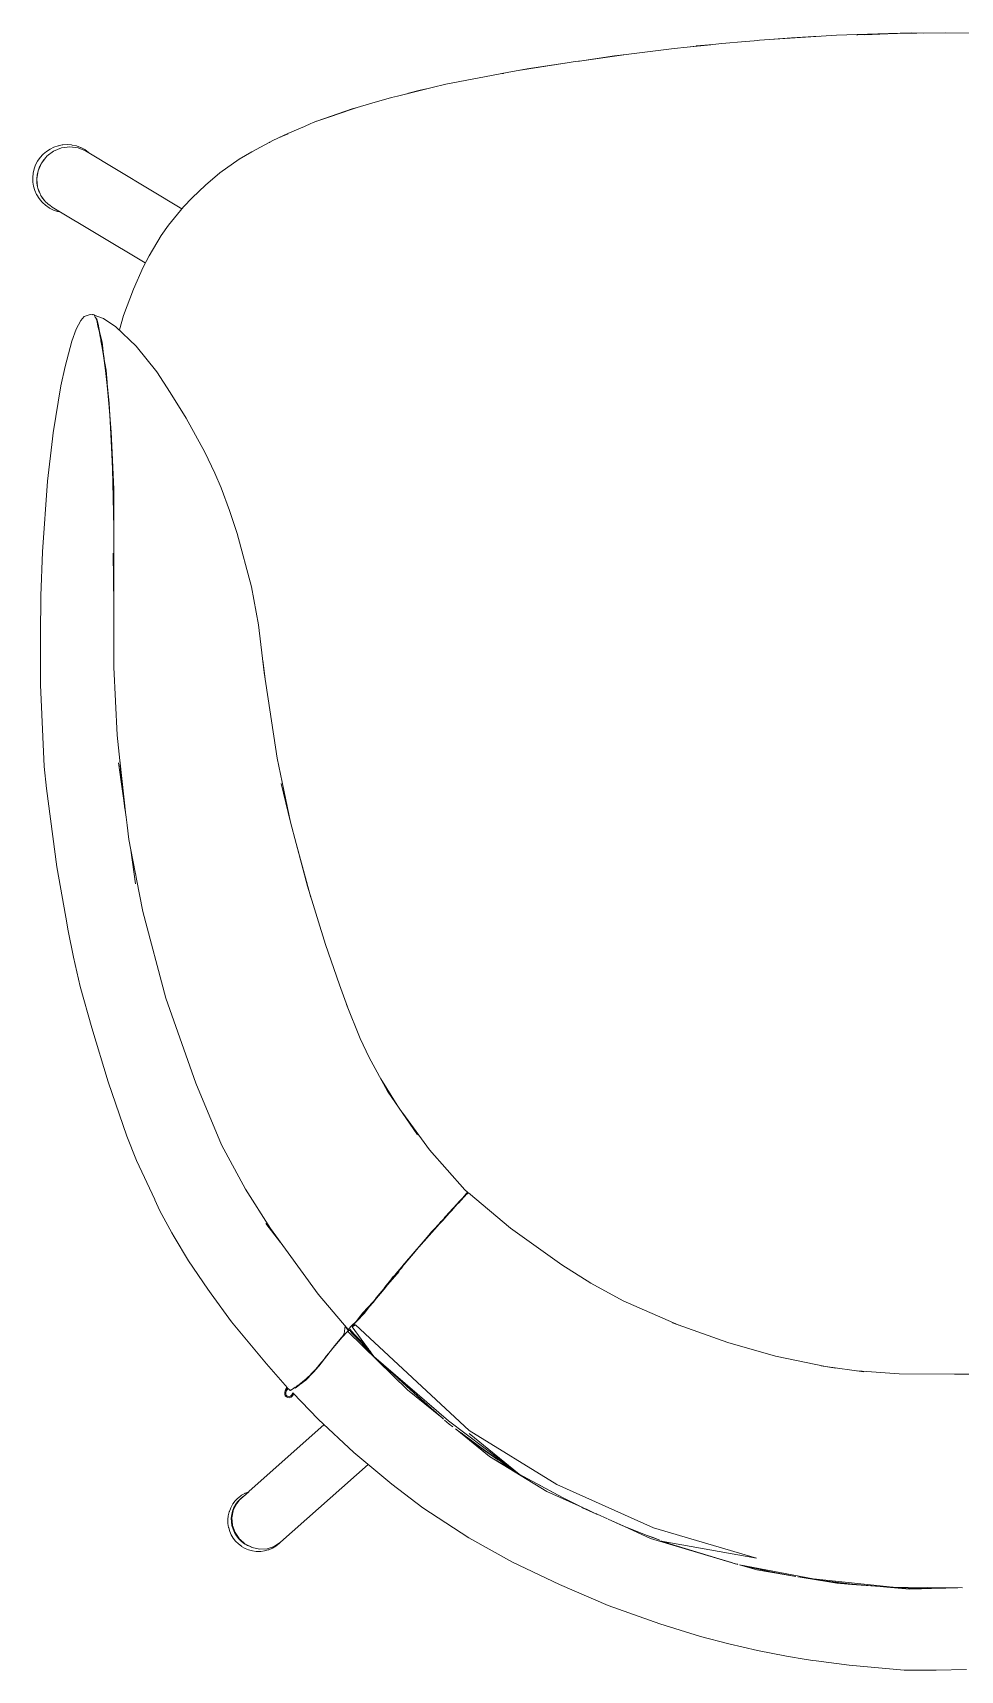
# Model space of a CAD drawing. Header units: millimetres. Extents: x 7998 to 72132, y -12523 to 5591.
# Drawn here: x 65032.7 to 65068.2, y -9745.4 to -9682.6 of the extents above; entities that cross this region are included whole.
import ezdxf

# ---------------------------------------------------------------- set-up
doc = ezdxf.new("R2010")
doc.units = ezdxf.units.MM
doc.layers.add('Xray_Furniture Temporary', color=23, linetype='Continuous', lineweight=15)

msp = doc.modelspace()

# ---------------------------------------------------------------- linework, layer by layer
at = {"layer": 'Xray_Furniture Temporary', "lineweight": 0}
for p, q in [((65059.098, -9683.004), (65060.011, -9682.918)), ((65060.338, -9682.893), (65060.011, -9682.918)), ((65060.471, -9682.88), (65060.338, -9682.893)), ((65060.552, -9682.876), (65060.471, -9682.88)), ((65060.924, -9682.847), (65060.552, -9682.876)), ((65060.924, -9682.847), (65063.5, -9682.68)), ((65060.924, -9682.847), (65061.769, -9682.781)), ((65061.769, -9682.781), (65062.828, -9682.724)), ((65065.077, -9682.63), (65063.5, -9682.68)), ((65064.317, -9682.672), (65064.265, -9682.672)), ((65065.077, -9682.63), (65064.317, -9682.672)), ((65064.574, -9682.669), (65065.761, -9682.622)), ((65065.2, -9682.624), (65065.091, -9682.63)), ((65065.2, -9682.624), (65065.728, -9682.623)), ((65065.488, -9682.617), (65065.28, -9682.624)), ((65065.488, -9682.617), (65067.656, -9682.589)), ((65066.375, -9682.597), (65065.488, -9682.617)), ((65065.761, -9682.622), (65065.829, -9682.623)), ((65066.824, -9682.599), (65066.375, -9682.597)), ((65067.656, -9682.589), (65068.617, -9682.609)), ((65053.648, -9683.675), (65055.445, -9683.422)), ((65053.648, -9683.675), (65054.999, -9683.471)), ((65055.445, -9683.422), (65054.999, -9683.471)), ((65057.272, -9683.196), (65055.445, -9683.422)), ((65057.776, -9683.143), (65057.272, -9683.196)), ((65058.687, -9683.046), (65057.776, -9683.143)), ((65058.122, -9683.099), (65057.776, -9683.143)), ((65058.136, -9683.093), (65058.122, -9683.099)), ((65058.136, -9683.093), (65058.761, -9683.04)), ((65059.098, -9683.004), (65058.761, -9683.04)), ((65048.529, -9684.565), (65051.092, -9684.074)), ((65050.685, -9684.152), (65050.722, -9684.145)), ((65050.735, -9684.143), (65050.722, -9684.145)), ((65051.092, -9684.074), (65051.301, -9684.042)), ((65051.301, -9684.042), (65053.184, -9683.745)), ((65051.301, -9684.042), (65051.649, -9683.976)), ((65051.649, -9683.976), (65053.184, -9683.745)), ((65053.486, -9683.695), (65053.184, -9683.745)), ((65053.618, -9683.679), (65053.486, -9683.695)), ((65053.618, -9683.679), (65053.648, -9683.675)), ((65046.682, -9685.014), (65048.006, -9684.686)), ((65047.104, -9684.91), (65047.543, -9684.786)), ((65047.543, -9684.786), (65047.855, -9684.723)), ((65048.529, -9684.565), (65048.006, -9684.686)), ((65044.308, -9685.733), (65045.135, -9685.452)), ((65045.135, -9685.452), (65044.948, -9685.505)), ((65045.611, -9685.312), (65045.135, -9685.452)), ((65046.451, -9685.071), (65045.611, -9685.312)), ((65046.451, -9685.071), (65046.682, -9685.014)), ((65047.043, -9684.925), (65047.046, -9684.924)), ((65047.046, -9684.924), (65047.104, -9684.91)), ((65043.115, -9686.179), (65043.366, -9686.068)), ((65043.423, -9686.047), (65043.366, -9686.068)), ((65043.572, -9685.984), (65043.423, -9686.047)), ((65043.596, -9685.976), (65043.572, -9685.984)), ((65044.948, -9685.505), (65043.596, -9685.976)), ((65043.596, -9685.976), (65044.283, -9685.742)), ((65044.308, -9685.733), (65044.283, -9685.742)), ((65041.909, -9686.715), (65041.787, -9686.786)), ((65042.486, -9686.448), (65041.909, -9686.715)), ((65042.211, -9686.581), (65042.196, -9686.589)), ((65042.211, -9686.581), (65042.49, -9686.459)), ((65043.115, -9686.179), (65042.486, -9686.448)), ((65033.098, -9687.254), (65032.989, -9687.375)), ((65033.249, -9687.324), (65033.052, -9687.574)), ((65033.106, -9687.246), (65033.098, -9687.254)), ((65033.106, -9687.246), (65033.232, -9687.138)), ((65033.232, -9687.138), (65033.371, -9687.046)), ((65033.317, -9687.272), (65033.249, -9687.324)), ((65033.317, -9687.272), (65033.361, -9687.234)), ((65033.361, -9687.234), (65033.348, -9687.248)), ((65033.361, -9687.234), (65033.403, -9687.206)), ((65033.361, -9687.234), (65033.378, -9687.226)), ((65033.363, -9687.237), (65033.361, -9687.234)), ((65033.371, -9687.046), (65033.52, -9686.974)), ((65033.508, -9687.126), (65033.403, -9687.206)), ((65033.808, -9687.001), (65033.508, -9687.126)), ((65033.52, -9686.974), (65033.677, -9686.921)), ((65033.698, -9686.917), (65033.677, -9686.921)), ((65033.698, -9686.917), (65033.839, -9686.89)), ((65034.126, -9686.957), (65033.808, -9687.001)), ((65033.862, -9686.886), (65033.839, -9686.89)), ((65034.028, -9686.876), (65033.862, -9686.886)), ((65034.193, -9686.889), (65034.028, -9686.876)), ((65034.443, -9686.997), (65034.126, -9686.957)), ((65034.216, -9686.892), (65034.193, -9686.889)), ((65034.216, -9686.892), (65034.379, -9686.927)), ((65034.535, -9686.983), (65034.379, -9686.927)), ((65034.735, -9687.119), (65034.443, -9686.997)), ((65034.535, -9686.983), (65034.554, -9686.991)), ((65034.554, -9686.991), (65034.701, -9687.067)), ((65034.701, -9687.067), (65034.837, -9687.163)), ((65034.735, -9687.119), (65038.42, -9689.333)), ((65034.837, -9687.163), (65034.849, -9687.173)), ((65034.894, -9687.214), (65034.849, -9687.173)), ((65040.622, -9687.439), (65041.105, -9687.154)), ((65041.759, -9686.8), (65041.105, -9687.154)), ((65041.759, -9686.8), (65041.765, -9686.797)), ((65041.775, -9686.793), (65041.765, -9686.797)), ((65041.775, -9686.793), (65041.787, -9686.786)), ((65032.727, -9687.969), (65032.711, -9688.131)), ((65032.764, -9687.809), (65032.727, -9687.969)), ((65032.764, -9687.809), (65032.82, -9687.655)), ((65032.82, -9687.655), (65032.895, -9687.51)), ((65032.916, -9687.88), (65032.865, -9688.191)), ((65032.916, -9687.88), (65032.88, -9688.033)), ((65032.895, -9687.51), (65032.989, -9687.375)), ((65033.044, -9687.587), (65032.916, -9687.88)), ((65032.916, -9687.88), (65032.971, -9687.728)), ((65032.971, -9687.728), (65032.957, -9687.787)), ((65032.971, -9687.728), (65033.044, -9687.587)), ((65032.971, -9687.728), (65033.004, -9687.678)), ((65032.98, -9687.732), (65032.971, -9687.728)), ((65033.047, -9687.581), (65033.044, -9687.587)), ((65033.052, -9687.574), (65033.135, -9687.456)), ((65033.135, -9687.456), (65033.112, -9687.499)), ((65033.219, -9687.362), (65033.135, -9687.456)), ((65033.135, -9687.456), (65033.169, -9687.425)), ((65033.135, -9687.456), (65033.141, -9687.461)), ((65039.881, -9687.963), (65039.32, -9688.426)), ((65039.881, -9687.963), (65040.622, -9687.439)), ((65032.71, -9688.144), (65032.711, -9688.131)), ((65032.715, -9688.31), (65032.71, -9688.144)), ((65032.742, -9688.474), (65032.715, -9688.31)), ((65032.789, -9688.633), (65032.742, -9688.474)), ((65032.865, -9688.191), (65032.88, -9688.033)), ((65032.865, -9688.201), (65032.865, -9688.191)), ((65032.865, -9688.201), (65032.865, -9688.205)), ((65032.87, -9688.349), (65032.865, -9688.205)), ((65032.865, -9688.205), (65032.895, -9688.505)), ((65032.87, -9688.349), (65032.875, -9688.296)), ((65032.88, -9688.348), (65032.87, -9688.349)), ((65032.895, -9688.505), (65032.87, -9688.349)), ((65032.87, -9688.349), (65032.885, -9688.402)), ((65032.88, -9688.033), (65032.9, -9687.977)), ((65032.88, -9688.033), (65032.882, -9688.095)), ((65032.88, -9688.033), (65032.891, -9688.035)), ((65032.895, -9688.505), (65032.898, -9688.52)), ((65032.91, -9688.552), (65032.941, -9688.655)), ((65032.91, -9688.552), (65033.001, -9688.792)), ((65039.32, -9688.426), (65038.812, -9688.911)), ((65032.857, -9688.784), (65032.789, -9688.633)), ((65032.867, -9688.804), (65032.857, -9688.784)), ((65032.867, -9688.804), (65032.955, -9688.945)), ((65032.941, -9688.655), (65032.933, -9688.614)), ((65032.941, -9688.655), (65032.948, -9688.652)), ((65033.001, -9688.792), (65032.941, -9688.655)), ((65032.941, -9688.655), (65032.965, -9688.695)), ((65033.06, -9689.073), (65032.955, -9688.945)), ((65033.012, -9688.818), (65033.199, -9689.073)), ((65033.087, -9688.931), (65033.045, -9688.863)), ((65033.077, -9689.089), (65033.06, -9689.073)), ((65033.087, -9688.931), (65033.074, -9688.902)), ((65033.198, -9689.203), (65033.077, -9689.089)), ((65033.09, -9688.928), (65033.087, -9688.931)), ((65033.16, -9689.019), (65033.087, -9688.931)), ((65033.087, -9688.931), (65033.112, -9688.955)), ((65033.334, -9689.299), (65033.198, -9689.203)), ((65033.199, -9689.073), (65033.265, -9689.125)), ((65033.265, -9689.125), (65033.299, -9689.156)), ((65033.299, -9689.156), (65033.287, -9689.142)), ((65033.299, -9689.156), (65033.302, -9689.153)), ((65033.364, -9689.202), (65033.299, -9689.156)), ((65033.299, -9689.156), (65033.319, -9689.167)), ((65033.364, -9689.202), (65033.448, -9689.268)), ((65038.812, -9688.911), (65038.48, -9689.259)), ((65033.352, -9689.309), (65033.334, -9689.299)), ((65033.499, -9689.385), (65033.352, -9689.309)), ((65033.448, -9689.268), (65037.016, -9691.412)), ((65033.656, -9689.441), (65033.499, -9689.385)), ((65033.67, -9689.445), (65033.656, -9689.441)), ((65033.67, -9689.445), (65033.782, -9689.469)), ((65037.912, -9689.967), (65038.48, -9689.259)), ((65037.164, -9691.134), (65037.633, -9690.358)), ((65037.633, -9690.358), (65037.912, -9689.967)), ((65036.571, -9692.412), (65036.933, -9691.569)), ((65037.164, -9691.134), (65036.933, -9691.569)), ((65036.571, -9692.412), (65036.179, -9693.432)), ((65034.368, -9693.956), (65034.55, -9693.616)), ((65034.678, -9693.467), (65034.55, -9693.616)), ((65034.908, -9693.394), (65034.678, -9693.467)), ((65034.908, -9693.394), (65034.994, -9693.399)), ((65034.997, -9693.387), (65034.994, -9693.399)), ((65035.02, -9693.384), (65034.997, -9693.387)), ((65034.997, -9693.387), (65035.009, -9693.4)), ((65035.02, -9693.384), (65035.015, -9693.394)), ((65035.02, -9693.384), (65035.06, -9693.403)), ((65035.06, -9693.403), (65035.164, -9693.624)), ((65035.06, -9693.403), (65035.159, -9693.447)), ((65035.104, -9693.496), (65035.169, -9693.563)), ((65035.42, -9693.544), (65035.159, -9693.447)), ((65035.169, -9693.563), (65035.221, -9693.757)), ((65035.42, -9693.544), (65035.888, -9693.858)), ((65036.029, -9693.973), (65036.179, -9693.432)), ((65034.368, -9693.956), (65034.202, -9694.413)), ((65035.164, -9693.624), (65035.221, -9693.892)), ((65035.192, -9693.721), (65035.183, -9693.716)), ((65035.19, -9693.746), (65035.218, -9693.762)), ((65035.218, -9693.762), (65035.221, -9693.757)), ((65035.271, -9694.04), (65035.218, -9693.762)), ((65035.241, -9693.974), (65035.221, -9693.892)), ((65035.26, -9694.075), (65035.241, -9693.974)), ((65035.311, -9694.347), (65035.26, -9694.075)), ((65035.267, -9694.09), (65035.26, -9694.075)), ((65035.297, -9694.229), (65035.267, -9694.09)), ((65035.271, -9694.04), (65035.363, -9694.447)), ((65035.329, -9694.394), (65035.297, -9694.229)), ((65035.888, -9693.858), (65036.666, -9694.603)), ((65036.028, -9693.977), (65035.997, -9693.963)), ((65036.029, -9693.973), (65035.997, -9693.963)), ((65034.202, -9694.413), (65033.955, -9695.378)), ((65035.311, -9694.347), (65035.32, -9694.395)), ((65035.32, -9694.395), (65035.356, -9694.587)), ((65035.365, -9694.586), (65035.329, -9694.394)), ((65035.356, -9694.587), (65035.393, -9694.808)), ((65035.363, -9694.447), (65035.424, -9694.925)), ((65035.402, -9694.806), (65035.365, -9694.586)), ((65035.393, -9694.808), (65035.432, -9695.058)), ((65035.424, -9694.925), (65035.402, -9694.806)), ((65036.666, -9694.603), (65037.458, -9695.584)), ((65033.779, -9696.12), (65033.955, -9695.378)), ((65035.441, -9695.056), (65035.424, -9694.925)), ((65035.432, -9695.058), (65035.472, -9695.339)), ((65035.449, -9695.108), (65035.441, -9695.056)), ((65035.52, -9695.651), (65035.449, -9695.108)), ((65035.521, -9695.52), (65035.449, -9695.108)), ((65035.472, -9695.339), (65035.511, -9695.653)), ((65033.492, -9697.919), (65033.779, -9696.12)), ((65035.511, -9695.653), (65035.55, -9696.001)), ((65035.52, -9695.651), (65035.613, -9696.541)), ((65035.521, -9695.52), (65035.554, -9695.98)), ((65035.554, -9695.98), (65035.55, -9696.001)), ((65035.55, -9696.001), (65035.588, -9696.382)), ((65035.561, -9696.107), (65035.565, -9696.084)), ((65037.968, -9696.384), (65037.458, -9695.584)), ((65035.571, -9696.138), (65035.566, -9696.161)), ((65035.588, -9696.382), (65035.623, -9696.8)), ((65035.611, -9696.552), (65035.604, -9696.578)), ((65035.613, -9696.541), (65035.61, -9696.544)), ((65035.632, -9696.799), (65035.611, -9696.552)), ((65035.611, -9696.552), (65035.624, -9696.647)), ((65035.624, -9696.647), (65035.632, -9696.799)), ((65037.968, -9696.384), (65038.586, -9697.36)), ((65035.623, -9696.8), (65035.656, -9697.251)), ((65035.665, -9697.25), (65035.632, -9696.799)), ((65035.656, -9697.251), (65035.686, -9697.731)), ((65035.695, -9697.73), (65035.665, -9697.25)), ((65039.303, -9698.664), (65038.586, -9697.36)), ((65033.492, -9697.919), (65033.461, -9698.158)), ((65035.686, -9697.731), (65035.714, -9698.235)), ((65035.708, -9697.887), (65035.695, -9697.73)), ((65035.708, -9697.887), (65035.77, -9698.959)), ((65035.708, -9697.887), (65035.723, -9698.234)), ((65033.279, -9699.771), (65033.461, -9698.158)), ((65035.714, -9698.235), (65035.739, -9698.76)), ((65035.727, -9698.319), (65035.723, -9698.234)), ((65035.727, -9698.319), (65035.77, -9699.301)), ((65035.739, -9698.76), (65035.761, -9699.302)), ((65035.767, -9699.229), (65035.76, -9699.269)), ((65035.77, -9698.959), (65035.818, -9700.08)), ((65039.69, -9699.471), (65039.303, -9698.664)), ((65033.279, -9699.771), (65033.087, -9702.489)), ((65035.761, -9699.302), (65035.761, -9699.311)), ((65035.761, -9699.311), (65035.761, -9699.317)), ((65035.761, -9699.317), (65035.779, -9699.857)), ((65035.77, -9699.301), (65035.779, -9699.857)), ((65035.779, -9699.857), (65035.794, -9700.421)), ((65039.932, -9700.028), (65039.69, -9699.471)), ((65035.794, -9700.421), (65035.804, -9700.991)), ((65035.818, -9700.08), (65035.811, -9701.154)), ((65040.247, -9700.906), (65039.932, -9700.028)), ((65035.804, -9700.991), (65035.81, -9701.565)), ((65035.804, -9700.991), (65035.811, -9701.154)), ((65040.539, -9701.789), (65040.247, -9700.906)), ((65035.811, -9701.154), (65035.81, -9701.565)), ((65035.81, -9701.565), (65035.814, -9702.144)), ((65035.814, -9702.144), (65035.816, -9702.726)), ((65041.082, -9703.831), (65040.539, -9701.789)), ((65033.087, -9702.489), (65033.023, -9704.175)), ((65035.816, -9704.488), (65035.79, -9702.535)), ((65035.816, -9702.726), (65035.817, -9702.752)), ((65035.817, -9702.752), (65035.816, -9703.311)), ((65035.816, -9703.311), (65035.816, -9704.488)), ((65033.023, -9704.175), (65033.004, -9705.692)), ((65041.082, -9703.831), (65041.355, -9705.284)), ((65035.816, -9704.488), (65035.815, -9704.658)), ((65035.815, -9704.658), (65035.817, -9704.803)), ((65035.817, -9704.865), (65035.815, -9705.018)), ((65035.817, -9704.865), (65035.817, -9704.803)), ((65035.815, -9705.018), (65035.817, -9705.218)), ((65035.817, -9706.903), (65035.817, -9705.218)), ((65041.572, -9707.109), (65041.355, -9705.284)), ((65033.01, -9707.589), (65033.004, -9705.692)), ((65041.518, -9706.655), (65041.623, -9707.452)), ((65035.938, -9709.508), (65035.817, -9706.903)), ((65042.065, -9710.395), (65041.572, -9707.109)), ((65033.01, -9707.589), (65033.149, -9710.708)), ((65035.938, -9709.508), (65036.157, -9711.572)), ((65036.04, -9710.471), (65036.071, -9710.823)), ((65036.04, -9710.471), (65036.274, -9712.575)), ((65042.065, -9710.395), (65042.577, -9712.846)), ((65033.233, -9711.561), (65033.149, -9710.708)), ((65035.99, -9710.568), (65036.286, -9712.655)), ((65036.071, -9710.823), (65036.148, -9711.573)), ((65033.233, -9711.561), (65033.637, -9714.557)), ((65036.148, -9711.573), (65036.242, -9712.346)), ((65036.157, -9711.572), (65036.274, -9712.575)), ((65042.577, -9712.846), (65042.222, -9711.369)), ((65036.286, -9712.655), (65036.32, -9712.964)), ((65036.32, -9712.964), (65036.384, -9713.514)), ((65042.577, -9712.846), (65043.227, -9715.3)), ((65036.633, -9714.77), (65036.384, -9713.514)), ((65042.758, -9713.528), (65043.363, -9715.736)), ((65036.466, -9713.927), (65036.647, -9715.206)), ((65033.637, -9714.557), (65033.971, -9716.485)), ((65036.633, -9714.77), (65036.652, -9714.875)), ((65036.652, -9714.875), (65036.684, -9715.029)), ((65036.929, -9716.269), (65036.684, -9715.029)), ((65043.924, -9717.534), (65043.227, -9715.3)), ((65033.971, -9716.485), (65034.067, -9717.007)), ((65036.929, -9716.269), (65037.81, -9719.59)), ((65034.067, -9717.007), (65034.27, -9718.025)), ((65034.52, -9719.151), (65034.27, -9718.025)), ((65043.924, -9717.534), (65044.453, -9719.081)), ((65034.967, -9720.725), (65034.52, -9719.151)), ((65044.818, -9720.071), (65044.453, -9719.081)), ((65037.81, -9719.59), (65038.95, -9722.847)), ((65044.721, -9719.832), (65045.25, -9721.136)), ((65034.967, -9720.725), (65035.603, -9722.798)), ((65045.25, -9721.136), (65045.59, -9721.872)), ((65046.298, -9723.161), (65045.59, -9721.872)), ((65036.319, -9724.879), (65035.603, -9722.798)), ((65039.94, -9725.219), (65038.95, -9722.847)), ((65046.039, -9722.69), (65046.669, -9723.699)), ((65047.452, -9724.834), (65046.298, -9723.161)), ((65046.881, -9724.006), (65047.909, -9725.412)), ((65036.319, -9724.879), (65036.684, -9725.821)), ((65040.859, -9726.92), (65039.94, -9725.219)), ((65047.909, -9725.412), (65049.258, -9726.944)), ((65037.38, -9727.309), (65036.684, -9725.821)), ((65037.38, -9727.309), (65036.79, -9726.034)), ((65037.387, -9727.323), (65037.38, -9727.309)), ((65037.387, -9727.323), (65037.581, -9727.741)), ((65041.81, -9728.419), (65040.859, -9726.92)), ((65048.968, -9727.476), (65048.819, -9727.639)), ((65048.984, -9727.482), (65048.883, -9727.597)), ((65049.048, -9727.386), (65048.968, -9727.476)), ((65048.971, -9727.504), (65048.984, -9727.482)), ((65048.984, -9727.482), (65048.992, -9727.473)), ((65048.992, -9727.473), (65049.01, -9727.454)), ((65049.01, -9727.454), (65049.016, -9727.452)), ((65049.016, -9727.452), (65049.029, -9727.442)), ((65049.029, -9727.442), (65049.108, -9727.346)), ((65049.093, -9727.341), (65049.048, -9727.386)), ((65049.055, -9727.392), (65049.193, -9727.233)), ((65049.193, -9727.233), (65049.093, -9727.341)), ((65049.108, -9727.346), (65049.123, -9727.33)), ((65049.123, -9727.33), (65049.128, -9727.328)), ((65049.129, -9727.323), (65049.128, -9727.328)), ((65049.207, -9727.238), (65049.129, -9727.323)), ((65049.193, -9727.233), (65049.249, -9727.175)), ((65049.219, -9727.198), (65049.193, -9727.233)), ((65049.207, -9727.238), (65049.214, -9727.228)), ((65049.214, -9727.228), (65049.219, -9727.226)), ((65049.249, -9727.175), (65049.219, -9727.198)), ((65049.231, -9727.212), (65049.219, -9727.226)), ((65049.282, -9727.156), (65049.231, -9727.212)), ((65049.342, -9727.059), (65049.249, -9727.175)), ((65049.258, -9726.944), (65049.365, -9727.029)), ((65049.268, -9727.152), (65049.264, -9727.156)), ((65049.294, -9727.119), (65049.268, -9727.152)), ((65049.282, -9727.15), (65049.287, -9727.148)), ((65049.282, -9727.156), (65049.282, -9727.15)), ((65049.287, -9727.148), (65049.327, -9727.098)), ((65049.301, -9727.138), (65049.287, -9727.148)), ((65049.319, -9727.099), (65049.294, -9727.119)), ((65049.301, -9727.138), (65049.395, -9727.059)), ((65049.331, -9727.102), (65049.301, -9727.138)), ((65049.345, -9727.064), (65049.319, -9727.099)), ((65049.345, -9727.072), (65049.319, -9727.099)), ((65049.327, -9727.098), (65049.332, -9727.096)), ((65049.332, -9727.096), (65049.331, -9727.102)), ((65049.332, -9727.096), (65049.355, -9727.071)), ((65049.332, -9727.096), (65049.345, -9727.072)), ((65049.345, -9727.064), (65049.365, -9727.029)), ((65049.345, -9727.072), (65049.345, -9727.064)), ((65049.395, -9727.059), (65049.355, -9727.071)), ((65049.395, -9727.059), (65051.01, -9728.409)), ((65037.581, -9727.741), (65038.042, -9728.586)), ((65048.482, -9728.034), (65048.289, -9728.248)), ((65048.431, -9728.099), (65048.289, -9728.248)), ((65048.344, -9728.16), (65048.366, -9728.137)), ((65048.366, -9728.137), (65048.377, -9728.126)), ((65048.377, -9728.126), (65048.381, -9728.123)), ((65048.381, -9728.123), (65048.558, -9727.942)), ((65048.482, -9728.034), (65048.431, -9728.099)), ((65048.466, -9728.028), (65048.47, -9728.021)), ((65048.47, -9728.021), (65048.498, -9727.992)), ((65048.58, -9727.926), (65048.482, -9728.034)), ((65048.498, -9727.992), (65048.506, -9727.981)), ((65048.506, -9727.981), (65048.549, -9727.941)), ((65048.549, -9727.941), (65048.722, -9727.761)), ((65048.65, -9727.825), (65048.549, -9727.941)), ((65048.558, -9727.942), (65048.58, -9727.926)), ((65048.602, -9727.905), (65048.58, -9727.926)), ((65048.666, -9727.831), (65048.602, -9727.905)), ((65048.819, -9727.639), (65048.65, -9727.825)), ((65048.712, -9727.78), (65048.666, -9727.831)), ((65048.712, -9727.78), (65048.73, -9727.761)), ((65048.722, -9727.761), (65048.835, -9727.646)), ((65048.835, -9727.646), (65048.73, -9727.761)), ((65048.835, -9727.646), (65048.876, -9727.598)), ((65048.876, -9727.598), (65048.883, -9727.597)), ((65038.129, -9728.739), (65038.042, -9728.586)), ((65038.672, -9729.664), (65038.129, -9728.739)), ((65042.202, -9728.959), (65041.64, -9728.231)), ((65041.81, -9728.419), (65043.643, -9730.943)), ((65047.896, -9728.687), (65047.706, -9728.902)), ((65047.88, -9728.681), (65047.736, -9728.843)), ((65048.076, -9728.461), (65047.88, -9728.681)), ((65047.88, -9728.681), (65047.989, -9728.55)), ((65048.092, -9728.467), (65047.896, -9728.687)), ((65047.989, -9728.55), (65048.076, -9728.461)), ((65048.273, -9728.241), (65048.076, -9728.461)), ((65048.289, -9728.248), (65048.092, -9728.467)), ((65048.344, -9728.16), (65048.273, -9728.241)), ((65052.978, -9729.817), (65051.01, -9728.409)), ((65047.109, -9729.571), (65047.736, -9728.843)), ((65047.365, -9729.293), (65047.216, -9729.468)), ((65047.365, -9729.293), (65047.411, -9729.246)), ((65047.497, -9729.14), (65047.411, -9729.246)), ((65047.497, -9729.14), (65047.415, -9729.215)), ((65047.498, -9729.119), (65047.546, -9729.075)), ((65047.527, -9729.106), (65047.522, -9729.117)), ((65047.583, -9729.042), (65047.527, -9729.106)), ((65047.583, -9729.042), (65047.546, -9729.075)), ((65047.706, -9728.902), (65047.588, -9729.038)), ((65038.672, -9729.664), (65039.416, -9730.747)), ((65046.853, -9729.88), (65046.683, -9730.087)), ((65046.729, -9730.051), (65046.768, -9730.009)), ((65046.746, -9730.01), (65046.875, -9729.871)), ((65046.768, -9730.009), (65046.772, -9730.004)), ((65046.772, -9730.004), (65046.857, -9729.913)), ((65046.823, -9729.942), (65046.928, -9729.813)), ((65046.863, -9729.905), (65046.857, -9729.913)), ((65046.932, -9729.783), (65046.878, -9729.849)), ((65046.883, -9729.868), (65046.893, -9729.864)), ((65046.928, -9729.813), (65046.939, -9729.802)), ((65047.045, -9729.644), (65046.932, -9729.783)), ((65046.948, -9729.789), (65046.939, -9729.802)), ((65047.079, -9729.632), (65046.948, -9729.789)), ((65047.063, -9729.626), (65047.045, -9729.644)), ((65047.109, -9729.571), (65047.063, -9729.626)), ((65047.216, -9729.468), (65047.079, -9729.632)), ((65052.978, -9729.817), (65054.088, -9730.518)), ((65046.167, -9730.745), (65046.303, -9730.584)), ((65046.197, -9730.676), (65046.46, -9730.341)), ((65046.292, -9730.567), (65046.197, -9730.676)), ((65046.429, -9730.4), (65046.292, -9730.567)), ((65046.308, -9730.573), (65046.303, -9730.584)), ((65046.742, -9730.071), (65046.308, -9730.573)), ((65046.445, -9730.406), (65046.308, -9730.573)), ((65046.429, -9730.4), (65046.683, -9730.087)), ((65046.742, -9730.071), (65046.445, -9730.406)), ((65046.445, -9730.406), (65046.699, -9730.094)), ((65046.46, -9730.341), (65046.469, -9730.332)), ((65046.469, -9730.332), (65046.528, -9730.25)), ((65046.729, -9730.051), (65046.699, -9730.094)), ((65054.088, -9730.518), (65055.328, -9731.193)), ((65039.416, -9730.747), (65039.546, -9730.922)), ((65040.324, -9731.997), (65039.546, -9730.922)), ((65044.791, -9732.297), (65043.643, -9730.943)), ((65045.359, -9731.653), (65045.745, -9731.23)), ((65045.607, -9731.392), (65045.745, -9731.23)), ((65045.743, -9731.256), (65045.61, -9731.414)), ((65045.881, -9731.09), (65045.743, -9731.256)), ((65045.819, -9731.139), (65045.745, -9731.23)), ((65045.865, -9731.084), (65045.819, -9731.139)), ((65046.008, -9730.912), (65045.865, -9731.084)), ((65046.024, -9730.919), (65045.881, -9731.09)), ((65046.151, -9730.739), (65046.008, -9730.912)), ((65046.167, -9730.745), (65046.024, -9730.919)), ((65046.197, -9730.676), (65046.151, -9730.739)), ((65055.328, -9731.193), (65057.457, -9732.122)), ((65045.359, -9731.653), (65045.109, -9731.97)), ((65045.18, -9731.89), (65045.109, -9731.97)), ((65045.405, -9731.677), (65045.126, -9731.976)), ((65045.28, -9731.801), (65045.126, -9731.976)), ((65045.359, -9731.653), (65045.18, -9731.89)), ((65045.263, -9731.795), (65045.18, -9731.89)), ((65045.36, -9731.684), (65045.263, -9731.795)), ((65045.376, -9731.69), (65045.28, -9731.801)), ((65045.594, -9731.408), (65045.36, -9731.684)), ((65045.487, -9731.56), (65045.376, -9731.69)), ((65045.405, -9731.677), (65045.61, -9731.414)), ((65045.61, -9731.414), (65045.487, -9731.56)), ((65045.607, -9731.392), (65045.594, -9731.408)), ((65040.324, -9731.997), (65041.274, -9733.154)), ((65044.777, -9732.358), (65044.561, -9732.587)), ((65044.643, -9732.464), (65044.57, -9732.562)), ((65044.67, -9732.155), (65044.643, -9732.464)), ((65044.69, -9732.178), (65044.8, -9732.324)), ((65044.786, -9732.334), (65044.69, -9732.178)), ((65044.813, -9732.328), (65044.777, -9732.358)), ((65044.783, -9732.367), (65044.777, -9732.358)), ((65044.813, -9732.328), (65044.783, -9732.367)), ((65047.063, -9734.61), (65044.783, -9732.367)), ((65044.8, -9732.324), (65044.786, -9732.334)), ((65044.791, -9732.297), (65044.814, -9732.272)), ((65044.791, -9732.297), (65044.847, -9732.276)), ((65044.868, -9732.334), (65044.813, -9732.328)), ((65044.814, -9732.272), (65044.835, -9732.256)), ((65044.847, -9732.276), (65044.814, -9732.272)), ((65044.911, -9732.168), (65044.835, -9732.256)), ((65044.835, -9732.256), (65044.847, -9732.276)), ((65044.857, -9732.279), (65044.861, -9732.28)), ((65044.861, -9732.28), (65044.861, -9732.283)), ((65044.861, -9732.28), (65045.036, -9732.48)), ((65044.861, -9732.283), (65044.868, -9732.334)), ((65044.868, -9732.334), (65044.864, -9732.338)), ((65044.864, -9732.338), (65044.873, -9732.345)), ((65044.873, -9732.345), (65044.868, -9732.334)), ((65044.884, -9732.368), (65044.878, -9732.348)), ((65044.878, -9732.348), (65045.274, -9732.782)), ((65044.94, -9732.445), (65044.884, -9732.368)), ((65045.109, -9731.97), (65044.911, -9732.168)), ((65045.044, -9732.554), (65044.94, -9732.445)), ((65045.014, -9732.098), (65044.942, -9732.188)), ((65044.942, -9732.188), (65045.069, -9732.11)), ((65044.942, -9732.188), (65045.775, -9733.324)), ((65045.065, -9732.042), (65045.014, -9732.098)), ((65045.036, -9732.48), (65045.075, -9732.52)), ((65045.126, -9731.976), (65045.065, -9732.042)), ((65049.426, -9736.169), (65045.069, -9732.11)), ((65045.075, -9732.52), (65045.184, -9732.635)), ((65045.075, -9732.52), (65045.457, -9732.961)), ((65057.217, -9732.036), (65059.331, -9732.79)), ((65041.657, -9733.611), (65041.274, -9733.154)), ((65044.196, -9733.025), (65043.672, -9733.694)), ((65043.954, -9733.32), (65044.122, -9733.107)), ((65044.188, -9733.016), (65044.122, -9733.107)), ((65044.201, -9733.007), (65044.188, -9733.016)), ((65044.196, -9733.025), (65044.188, -9733.016)), ((65044.253, -9732.955), (65044.196, -9733.025)), ((65044.272, -9732.917), (65044.201, -9733.007)), ((65044.265, -9732.91), (65044.272, -9732.917)), ((65044.276, -9732.913), (65044.272, -9732.917)), ((65044.346, -9732.827), (65044.276, -9732.913)), ((65044.561, -9732.587), (65044.279, -9732.924)), ((65044.41, -9732.75), (65044.346, -9732.827)), ((65044.468, -9732.68), (65044.41, -9732.75)), ((65044.522, -9732.618), (65044.468, -9732.68)), ((65044.57, -9732.562), (65044.522, -9732.618)), ((65045.156, -9732.666), (65045.044, -9732.554)), ((65045.274, -9732.782), (65045.156, -9732.666)), ((65045.184, -9732.635), (65045.408, -9732.874)), ((65045.274, -9732.782), (65045.775, -9733.324)), ((65045.408, -9732.874), (65045.567, -9733.04)), ((65045.641, -9733.141), (65045.5, -9733.004)), ((65045.5, -9733.004), (65045.775, -9733.324)), ((65059.331, -9732.79), (65061.16, -9733.321)), ((65041.657, -9733.611), (65042.469, -9734.531)), ((65043.616, -9733.735), (65043.537, -9733.825)), ((65043.631, -9733.742), (65043.553, -9733.832)), ((65043.631, -9733.742), (65043.584, -9733.806)), ((65043.698, -9733.638), (65043.616, -9733.735)), ((65043.672, -9733.694), (65043.631, -9733.742)), ((65043.782, -9733.534), (65043.698, -9733.638)), ((65043.868, -9733.428), (65043.782, -9733.534)), ((65043.954, -9733.32), (65043.868, -9733.428)), ((65045.775, -9733.324), (65048.632, -9735.792)), ((65046.288, -9733.794), (65045.775, -9733.324)), ((65046.288, -9733.794), (65046.293, -9733.79)), ((65061.16, -9733.321), (65063.077, -9733.718)), ((65063.468, -9733.771), (65062.906, -9733.683)), ((65064.547, -9733.917), (65063.077, -9733.718)), ((65042.996, -9734.366), (65042.86, -9734.468)), ((65042.95, -9734.393), (65042.892, -9734.435)), ((65042.905, -9734.413), (65042.898, -9734.419)), ((65042.935, -9734.387), (65042.905, -9734.413)), ((65042.935, -9734.387), (65042.94, -9734.383)), ((65042.94, -9734.383), (65042.946, -9734.377)), ((65042.951, -9734.369), (65042.946, -9734.377)), ((65042.956, -9734.389), (65042.95, -9734.393)), ((65042.996, -9734.341), (65042.951, -9734.369)), ((65042.996, -9734.366), (65042.956, -9734.389)), ((65043.013, -9734.331), (65042.996, -9734.341)), ((65043, -9734.358), (65043.013, -9734.331)), ((65043.011, -9734.348), (65043, -9734.358)), ((65043.074, -9734.298), (65043.011, -9734.348)), ((65043.013, -9734.331), (65043.017, -9734.319)), ((65043.058, -9734.292), (65043.017, -9734.319)), ((65043.121, -9734.239), (65043.058, -9734.292)), ((65043.074, -9734.298), (65043.171, -9734.234)), ((65043.137, -9734.246), (65043.074, -9734.298)), ((65043.186, -9734.183), (65043.121, -9734.239)), ((65043.201, -9734.189), (65043.137, -9734.246)), ((65043.171, -9734.234), (65043.267, -9734.128)), ((65043.252, -9734.122), (65043.186, -9734.183)), ((65043.267, -9734.128), (65043.201, -9734.189)), ((65043.32, -9734.056), (65043.252, -9734.122)), ((65043.335, -9734.063), (65043.267, -9734.128)), ((65043.39, -9733.985), (65043.32, -9734.056)), ((65043.363, -9734.035), (65043.335, -9734.063)), ((65043.363, -9734.035), (65043.449, -9733.945)), ((65043.462, -9733.909), (65043.39, -9733.985)), ((65043.478, -9733.915), (65043.449, -9733.945)), ((65043.537, -9733.825), (65043.462, -9733.909)), ((65043.553, -9733.832), (65043.478, -9733.915)), ((65043.584, -9733.806), (65043.553, -9733.832)), ((65046.529, -9734.008), (65046.288, -9733.794)), ((65046.88, -9734.338), (65046.529, -9734.008)), ((65046.885, -9734.331), (65046.529, -9734.008)), ((65047.3, -9734.721), (65046.88, -9734.338)), ((65046.885, -9734.331), (65047.305, -9734.714)), ((65064.299, -9733.883), (65065.901, -9733.997)), ((65065.901, -9733.997), (65068.01, -9734.012)), ((65069.069, -9734.001), (65068.01, -9734.012)), ((65042.359, -9734.708), (65042.379, -9734.639)), ((65042.361, -9734.775), (65042.359, -9734.708)), ((65042.384, -9734.835), (65042.361, -9734.775)), ((65042.379, -9734.639), (65042.406, -9734.574)), ((65042.379, -9734.639), (65042.424, -9734.574)), ((65042.425, -9734.88), (65042.384, -9734.835)), ((65042.415, -9734.656), (65042.398, -9734.713)), ((65042.398, -9734.713), (65042.4, -9734.768)), ((65042.4, -9734.768), (65042.418, -9734.814)), ((65042.406, -9734.574), (65042.435, -9734.512)), ((65042.442, -9734.593), (65042.415, -9734.656)), ((65042.455, -9734.6), (65042.415, -9734.656)), ((65042.418, -9734.814), (65042.448, -9734.848)), ((65042.424, -9734.574), (65042.469, -9734.531)), ((65042.48, -9734.905), (65042.425, -9734.88)), ((65042.435, -9734.512), (65042.441, -9734.499)), ((65042.443, -9734.59), (65042.442, -9734.593)), ((65042.448, -9734.848), (65042.488, -9734.866)), ((65042.497, -9734.559), (65042.455, -9734.6)), ((65042.542, -9734.908), (65042.48, -9734.905)), ((65042.488, -9734.866), (65042.536, -9734.869)), ((65042.573, -9734.628), (65042.497, -9734.559)), ((65042.505, -9734.466), (65042.503, -9734.47)), ((65042.536, -9734.869), (65042.583, -9734.853)), ((65042.604, -9734.887), (65042.542, -9734.908)), ((65042.573, -9734.628), (65042.582, -9734.622)), ((65042.611, -9734.604), (65042.578, -9734.635)), ((65042.582, -9734.622), (65042.578, -9734.635)), ((65042.583, -9734.853), (65042.625, -9734.817)), ((65042.656, -9734.842), (65042.604, -9734.887)), ((65042.615, -9734.603), (65042.611, -9734.604)), ((65042.636, -9734.594), (65042.615, -9734.603)), ((65042.625, -9734.817), (65042.655, -9734.755)), ((65042.636, -9734.594), (65042.709, -9734.541)), ((65042.664, -9734.58), (65042.636, -9734.594)), ((65042.655, -9734.755), (65042.664, -9734.723)), ((65042.655, -9734.755), (65042.668, -9734.727)), ((65042.692, -9734.77), (65042.656, -9734.842)), ((65042.698, -9734.561), (65042.664, -9734.58)), ((65043.648, -9735.725), (65042.668, -9734.727)), ((65042.698, -9734.757), (65042.692, -9734.77)), ((65042.705, -9734.556), (65042.698, -9734.561)), ((65042.705, -9734.556), (65042.709, -9734.541)), ((65042.709, -9734.541), (65042.759, -9734.51)), ((65042.755, -9734.526), (65042.739, -9734.536)), ((65042.759, -9734.51), (65042.755, -9734.526)), ((65042.795, -9734.517), (65042.763, -9734.542)), ((65042.821, -9734.466), (65042.786, -9734.493)), ((65042.837, -9734.473), (65042.786, -9734.507)), ((65042.795, -9734.517), (65042.806, -9734.506)), ((65042.86, -9734.468), (65042.806, -9734.506)), ((65042.873, -9734.431), (65042.821, -9734.466)), ((65042.845, -9734.468), (65042.837, -9734.473)), ((65042.845, -9734.468), (65042.853, -9734.456)), ((65042.871, -9734.444), (65042.853, -9734.456)), ((65042.853, -9734.456), (65042.87, -9734.448)), ((65042.853, -9734.468), (65042.86, -9734.468)), ((65042.892, -9734.435), (65042.87, -9734.448)), ((65042.894, -9734.422), (65042.871, -9734.44)), ((65042.874, -9734.427), (65042.873, -9734.431)), ((65042.876, -9734.429), (65042.873, -9734.431)), ((65042.894, -9734.422), (65042.876, -9734.429)), ((65042.894, -9734.422), (65042.881, -9734.421)), ((65048.393, -9735.685), (65047.063, -9734.61)), ((65047.73, -9735.1), (65047.3, -9734.721)), ((65047.968, -9735.305), (65047.305, -9734.714)), ((65047.975, -9735.311), (65047.73, -9735.1)), ((65047.975, -9735.311), (65047.978, -9735.309)), ((65048.393, -9735.685), (65047.975, -9735.311)), ((65040.989, -9738.508), (65043.876, -9735.94)), ((65045.009, -9737.003), (65043.648, -9735.725)), ((65048.43, -9735.717), (65048.393, -9735.685)), ((65048.441, -9735.727), (65048.43, -9735.717)), ((65048.662, -9735.925), (65048.487, -9735.768)), ((65048.632, -9735.792), (65051.343, -9737.842)), ((65048.798, -9736.025), (65048.662, -9735.925)), ((65048.952, -9736.137), (65048.896, -9736.095)), ((65050.205, -9737.156), (65048.952, -9736.137)), ((65049.11, -9736.254), (65049.043, -9736.204)), ((65050.205, -9737.156), (65049.113, -9736.256)), ((65049.232, -9736.343), (65049.113, -9736.256)), ((65051.343, -9737.842), (65049.422, -9736.283)), ((65052.784, -9738.232), (65049.426, -9736.169)), ((65049.523, -9736.568), (65049.24, -9736.349)), ((65049.516, -9736.551), (65049.24, -9736.349)), ((65049.516, -9736.551), (65049.528, -9736.56)), ((65050.012, -9736.926), (65049.523, -9736.568)), ((65049.528, -9736.56), (65050.017, -9736.919)), ((65050.53, -9737.284), (65050.012, -9736.926)), ((65050.017, -9736.919), (65051.343, -9737.842)), ((65042.197, -9740.451), (65045.557, -9737.463)), ((65046.467, -9738.226), (65045.009, -9737.003)), ((65050.205, -9737.156), (65051.083, -9737.661)), ((65052.397, -9738.503), (65050.205, -9737.156)), ((65050.7, -9737.394), (65050.53, -9737.284)), ((65051.343, -9737.842), (65053.003, -9738.73)), ((65040.571, -9738.753), (65040.467, -9738.861)), ((65040.661, -9738.785), (65040.564, -9738.885)), ((65040.585, -9738.741), (65040.571, -9738.753)), ((65040.703, -9738.649), (65040.585, -9738.741)), ((65040.666, -9738.791), (65040.634, -9738.828)), ((65040.77, -9738.699), (65040.661, -9738.785)), ((65040.661, -9738.785), (65040.666, -9738.791)), ((65040.682, -9738.779), (65040.666, -9738.791)), ((65040.672, -9738.798), (65040.701, -9738.764)), ((65040.682, -9738.779), (65040.701, -9738.764)), ((65040.701, -9738.764), (65040.77, -9738.699)), ((65040.832, -9738.574), (65040.703, -9738.649)), ((65040.77, -9738.699), (65040.739, -9738.731)), ((65040.783, -9738.692), (65040.77, -9738.699)), ((65040.77, -9738.699), (65040.779, -9738.696)), ((65040.772, -9738.701), (65040.77, -9738.699)), ((65040.783, -9738.692), (65040.982, -9738.51)), ((65040.844, -9738.568), (65040.832, -9738.574)), ((65040.844, -9738.568), (65040.982, -9738.51)), ((65040.982, -9738.51), (65040.989, -9738.508)), ((65046.467, -9738.226), (65047.647, -9739.133)), ((65052.103, -9738.249), (65052.31, -9738.368)), ((65052.999, -9738.737), (65052.31, -9738.368)), ((65053.737, -9739.108), (65052.397, -9738.503)), ((65056.488, -9739.901), (65052.784, -9738.232)), ((65053.737, -9739.108), (65052.999, -9738.737)), ((65053.003, -9738.73), (65053.74, -9739.1)), ((65040.2, -9739.433), (65040.185, -9739.581)), ((65040.235, -9739.288), (65040.2, -9739.433)), ((65040.24, -9739.269), (65040.235, -9739.288)), ((65040.24, -9739.269), (65040.295, -9739.129)), ((65040.366, -9738.998), (65040.295, -9739.129)), ((65040.315, -9739.528), (65040.33, -9739.388)), ((65040.347, -9739.391), (65040.323, -9739.529)), ((65040.363, -9739.251), (65040.33, -9739.388)), ((65040.33, -9739.388), (65040.362, -9739.302)), ((65040.33, -9739.388), (65040.347, -9739.391)), ((65040.33, -9739.388), (65040.332, -9739.481)), ((65040.332, -9739.53), (65040.347, -9739.391)), ((65040.339, -9739.517), (65040.386, -9739.242)), ((65040.37, -9739.253), (65040.347, -9739.391)), ((65040.347, -9739.391), (65040.37, -9739.293)), ((65040.414, -9739.12), (65040.363, -9739.251)), ((65040.363, -9739.251), (65040.37, -9739.253)), ((65040.378, -9738.981), (65040.366, -9738.998)), ((65040.429, -9739.128), (65040.37, -9739.253)), ((65040.467, -9738.861), (65040.378, -9738.981)), ((65040.386, -9739.242), (65040.39, -9739.235)), ((65040.39, -9739.235), (65040.496, -9739.007)), ((65040.39, -9739.235), (65040.429, -9739.128)), ((65040.414, -9739.12), (65040.391, -9739.208)), ((65040.481, -9738.997), (65040.414, -9739.12)), ((65040.414, -9739.12), (65040.467, -9739.046)), ((65040.429, -9739.128), (65040.414, -9739.12)), ((65040.488, -9739.002), (65040.429, -9739.128)), ((65040.429, -9739.128), (65040.496, -9739.007)), ((65040.481, -9738.997), (65040.564, -9738.885)), ((65040.488, -9739.002), (65040.481, -9738.997)), ((65040.504, -9738.99), (65040.488, -9739.002)), ((65040.496, -9739.007), (65040.504, -9738.99)), ((65040.504, -9738.99), (65040.509, -9738.989)), ((65040.509, -9738.989), (65040.514, -9738.978)), ((65040.519, -9738.965), (65040.514, -9738.978)), ((65040.564, -9738.885), (65040.519, -9738.965)), ((65040.531, -9738.959), (65040.519, -9738.965)), ((65040.577, -9738.896), (65040.531, -9738.959)), ((65040.564, -9738.885), (65040.634, -9738.828)), ((65040.564, -9738.885), (65040.577, -9738.896)), ((65040.621, -9738.851), (65040.577, -9738.896)), ((65040.634, -9738.828), (65040.621, -9738.851)), ((65047.647, -9739.133), (65049.407, -9740.281)), ((65053.768, -9739.123), (65053.737, -9739.108)), ((65053.842, -9739.149), (65053.74, -9739.1)), ((65054.28, -9739.354), (65053.768, -9739.123)), ((65053.922, -9739.185), (65053.842, -9739.149)), ((65053.922, -9739.185), (65054.28, -9739.354)), ((65054.28, -9739.354), (65054.299, -9739.363)), ((65054.299, -9739.363), (65054.312, -9739.368)), ((65054.312, -9739.368), (65054.328, -9739.376)), ((65054.73, -9739.557), (65054.328, -9739.376)), ((65040.185, -9739.581), (65040.188, -9739.73)), ((65040.188, -9739.73), (65040.211, -9739.878)), ((65040.211, -9739.878), (65040.215, -9739.89)), ((65040.256, -9740.031), (65040.215, -9739.89)), ((65040.315, -9740.166), (65040.256, -9740.031)), ((65040.315, -9739.528), (65040.319, -9739.67)), ((65040.323, -9739.529), (65040.315, -9739.528)), ((65040.319, -9739.67), (65040.328, -9739.578)), ((65040.336, -9739.669), (65040.319, -9739.67)), ((65040.319, -9739.67), (65040.34, -9739.811)), ((65040.319, -9739.67), (65040.344, -9739.76)), ((65040.323, -9739.529), (65040.336, -9739.669)), ((65040.336, -9739.669), (65040.332, -9739.53)), ((65040.357, -9739.808), (65040.336, -9739.669)), ((65040.336, -9739.669), (65040.348, -9739.81)), ((65040.363, -9739.798), (65040.339, -9739.517)), ((65040.34, -9739.811), (65040.348, -9739.81)), ((65040.34, -9739.811), (65040.38, -9739.948)), ((65040.348, -9739.81), (65040.445, -9740.076)), ((65040.396, -9739.943), (65040.357, -9739.808)), ((65040.363, -9739.806), (65040.363, -9739.798)), ((65040.461, -9740.08), (65040.363, -9739.806)), ((65040.38, -9739.948), (65040.365, -9739.857)), ((65040.38, -9739.948), (65040.396, -9739.943)), ((65040.438, -9740.08), (65040.38, -9739.948)), ((65040.38, -9739.948), (65040.428, -9740.03)), ((65040.453, -9740.072), (65040.396, -9739.943)), ((65054.751, -9739.567), (65055.348, -9739.826)), ((65055.318, -9739.823), (65054.751, -9739.567)), ((65055.345, -9739.835), (65055.318, -9739.823)), ((65056.209, -9740.182), (65055.345, -9739.835)), ((65056.378, -9740.302), (65055.345, -9739.835)), ((65055.348, -9739.826), (65056.211, -9740.173)), ((65060.428, -9741.065), (65056.488, -9739.901)), ((65040.315, -9740.166), (65040.39, -9740.292)), ((65040.39, -9740.292), (65040.481, -9740.409)), ((65040.445, -9740.076), (65040.438, -9740.08)), ((65040.438, -9740.08), (65040.511, -9740.203)), ((65040.445, -9740.076), (65040.525, -9740.193)), ((65040.461, -9740.08), (65040.453, -9740.072)), ((65040.612, -9740.305), (65040.461, -9740.08)), ((65040.525, -9740.193), (65040.461, -9740.08)), ((65040.511, -9740.203), (65040.473, -9740.117)), ((65040.481, -9740.409), (65040.586, -9740.512)), ((65040.525, -9740.193), (65040.511, -9740.203)), ((65040.511, -9740.203), (65040.599, -9740.316)), ((65040.511, -9740.203), (65040.576, -9740.269)), ((65040.612, -9740.305), (65040.525, -9740.193)), ((65040.525, -9740.193), (65040.605, -9740.311)), ((65040.703, -9740.601), (65040.586, -9740.512)), ((65040.599, -9740.316), (65040.605, -9740.311)), ((65040.599, -9740.316), (65040.701, -9740.417)), ((65040.605, -9740.311), (65040.643, -9740.344)), ((65040.62, -9740.313), (65040.612, -9740.305)), ((65040.627, -9740.323), (65040.62, -9740.313)), ((65040.643, -9740.344), (65040.627, -9740.323)), ((65040.643, -9740.344), (65040.712, -9740.404)), ((65040.701, -9740.417), (65040.643, -9740.344)), ((65040.712, -9740.404), (65040.656, -9740.348)), ((65040.701, -9740.417), (65040.712, -9740.404)), ((65040.815, -9740.503), (65040.701, -9740.417)), ((65040.701, -9740.417), (65040.782, -9740.464)), ((65040.711, -9740.606), (65040.703, -9740.601)), ((65040.711, -9740.606), (65040.841, -9740.682)), ((65040.767, -9740.446), (65040.712, -9740.404)), ((65040.767, -9740.446), (65040.782, -9740.464)), ((65040.782, -9740.464), (65040.82, -9740.497)), ((65040.82, -9740.497), (65040.815, -9740.503)), ((65040.815, -9740.503), (65040.939, -9740.575)), ((65040.82, -9740.497), (65040.833, -9740.504)), ((65040.849, -9740.517), (65040.833, -9740.504)), ((65040.841, -9740.682), (65040.979, -9740.74)), ((65041.07, -9740.63), (65040.849, -9740.517)), ((65040.939, -9740.575), (65040.887, -9740.536)), ((65040.944, -9740.565), (65040.939, -9740.575)), ((65040.939, -9740.575), (65041.07, -9740.63)), ((65040.939, -9740.575), (65040.997, -9740.592)), ((65041.07, -9740.63), (65041.078, -9740.632)), ((65041.111, -9740.649), (65041.078, -9740.632)), ((65041.397, -9740.71), (65041.111, -9740.649)), ((65041.959, -9740.607), (65041.686, -9740.696)), ((65041.752, -9740.735), (65041.89, -9740.677)), ((65042.019, -9740.602), (65041.89, -9740.677)), ((65042.197, -9740.451), (65041.959, -9740.607)), ((65042.019, -9740.602), (65042.034, -9740.592)), ((65042.034, -9740.592), (65042.152, -9740.499)), ((65042.152, -9740.499), (65042.197, -9740.451)), ((65051.087, -9741.211), (65049.407, -9740.281)), ((65056.73, -9740.374), (65056.209, -9740.182)), ((65056.211, -9740.173), (65056.43, -9740.254)), ((65059.631, -9741.27), (65056.378, -9740.302)), ((65056.43, -9740.254), (65056.73, -9740.374)), ((65056.772, -9740.389), (65056.854, -9740.422)), ((65056.854, -9740.422), (65060.428, -9741.065)), ((65056.892, -9740.433), (65056.854, -9740.422)), ((65057.107, -9740.513), (65056.904, -9740.438)), ((65057.048, -9740.481), (65056.904, -9740.438)), ((65057.048, -9740.481), (65057.11, -9740.504)), ((65057.285, -9740.572), (65057.107, -9740.513)), ((65057.11, -9740.504), (65057.545, -9740.649)), ((65058.868, -9741.043), (65057.11, -9740.504)), ((65040.979, -9740.74), (65041.123, -9740.779)), ((65041.123, -9740.779), (65041.27, -9740.799)), ((65041.29, -9740.799), (65041.27, -9740.799)), ((65041.29, -9740.799), (65041.419, -9740.8)), ((65041.686, -9740.696), (65041.397, -9740.71)), ((65041.44, -9740.8), (65041.419, -9740.8)), ((65041.588, -9740.781), (65041.44, -9740.8)), ((65041.732, -9740.742), (65041.588, -9740.781)), ((65041.752, -9740.735), (65041.732, -9740.742)), ((65052.88, -9742.072), (65051.087, -9741.211)), ((65059.468, -9741.228), (65058.868, -9741.043)), ((65059.508, -9741.242), (65059.468, -9741.228)), ((65059.574, -9741.261), (65059.508, -9741.242)), ((65059.574, -9741.261), (65059.616, -9741.273)), ((65059.616, -9741.273), (65059.676, -9741.287)), ((65059.704, -9741.291), (65059.676, -9741.287)), ((65059.723, -9741.297), (65059.704, -9741.291)), ((65059.982, -9741.362), (65059.775, -9741.309)), ((65060.444, -9741.511), (65059.775, -9741.309)), ((65059.775, -9741.309), (65060.989, -9741.578)), ((65062.602, -9741.852), (65059.775, -9741.309)), ((65060.988, -9741.587), (65059.982, -9741.362)), ((65061.573, -9741.697), (65060.444, -9741.511)), ((65061.627, -9741.707), (65060.988, -9741.587)), ((65060.989, -9741.578), (65061.944, -9741.758)), ((65061.944, -9741.758), (65061.627, -9741.707)), ((65062.015, -9741.771), (65063.055, -9741.931)), ((65062.802, -9741.901), (65062.182, -9741.797)), ((65065.657, -9742.175), (65062.602, -9741.852)), ((65063.055, -9741.94), (65062.802, -9741.901)), ((65063.055, -9741.931), (65064.109, -9742.058)), ((65064.086, -9742.064), (65063.055, -9741.94)), ((65063.503, -9742.017), (65063.055, -9741.94)), ((65054.752, -9742.869), (65052.88, -9742.072)), ((65064.086, -9742.064), (65063.503, -9742.017)), ((65065.172, -9742.149), (65064.086, -9742.064)), ((65064.109, -9742.058), (65065.172, -9742.149)), ((65065.657, -9742.175), (65065.172, -9742.149)), ((65065.421, -9742.171), (65065.172, -9742.149)), ((65066.241, -9742.214), (65065.421, -9742.171)), ((65066.287, -9742.241), (65065.421, -9742.171)), ((65065.67, -9742.175), (65066.241, -9742.205)), ((65065.67, -9742.175), (65068.329, -9742.199)), ((65066.241, -9742.205), (65067.13, -9742.221)), ((65066.917, -9742.226), (65066.241, -9742.214)), ((65068.142, -9742.197), (65066.287, -9742.241)), ((65054.752, -9742.869), (65056.723, -9743.579)), ((65056.723, -9743.579), (65058.289, -9744.062)), ((65059.377, -9744.345), (65058.289, -9744.062)), ((65060.464, -9744.604), (65059.377, -9744.345)), ((65061.585, -9744.821), (65060.464, -9744.604)), ((65061.585, -9744.821), (65062.336, -9744.943)), ((65062.336, -9744.943), (65062.585, -9744.977)), ((65062.585, -9744.977), (65062.718, -9744.997)), ((65063.985, -9745.163), (65062.718, -9744.997)), ((65066.083, -9745.353), (65063.985, -9745.163)), ((65066.159, -9745.355), (65066.083, -9745.353)), ((65067.314, -9745.347), (65066.159, -9745.355)), ((65068.479, -9745.325), (65067.314, -9745.347))]:
    msp.add_line(p, q, dxfattribs=at)

doc.saveas('drawing.dxf')
